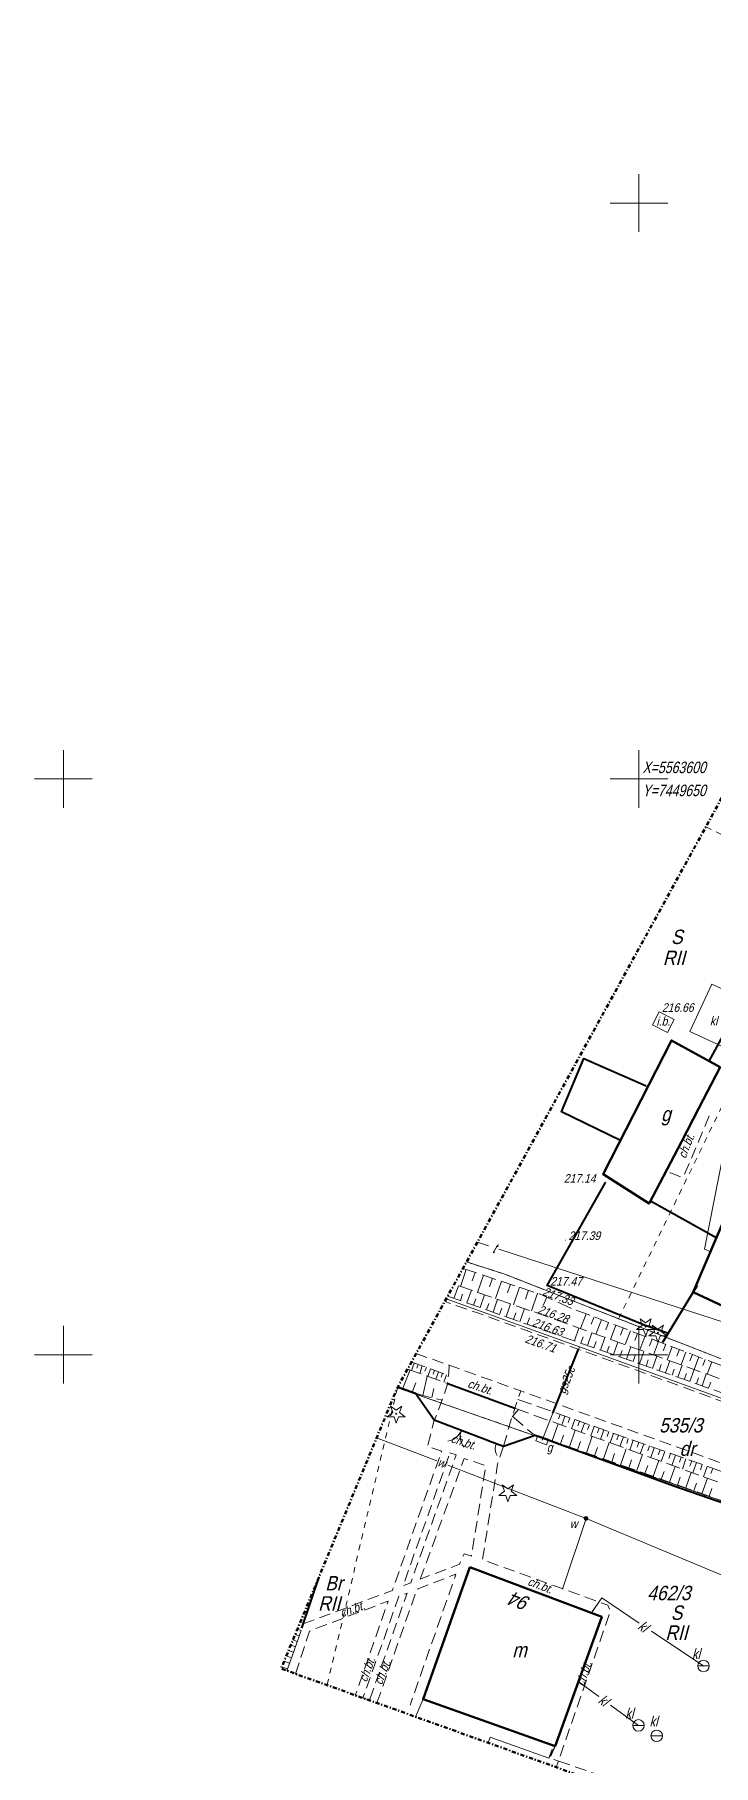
# Model space of a CAD drawing. Extents: x 7449598 to 7450455, y 5563374 to 5564952.
# Drawn here: x 7449597.5 to 7449656.5, y 5563514.3 to 5563664.6 of the extents above; entities that cross this region are included whole.
import ezdxf
from ezdxf.enums import TextEntityAlignment as Align

# ---------------------------------------------------------------- set-up
doc = ezdxf.new("R2010")
doc.units = 0
doc.header["$MEASUREMENT"] = 0
for name, pattern in [('218-500', [1, 0.5, -0.5]), ('420-500', [1.5, 1, -0.5]), ('823-500', [1.75, 1.25, -0.5]), ('DGN Style 4', [0.686427, 0.343214, -0.171607, 0, -0.171607])]:
    doc.linetypes.add(name, pattern=pattern)
for name, color, linetype, lineweight in [('EBTPO_352', 7, 'Continuous', 0), ('EBUPP_316', 7, 'Continuous', 0), ('EDZPD_219', 7, 'Continuous', 0), ('GUPWZA', 7, 'Continuous', 0), ('Level 1', 252, 'Continuous', 0), ('Level 23', 252, 'Continuous', 0), ('Level 37', 252, 'Continuous', 0), ('Level 55', 7, 'Continuous', 0), ('Level 62', 7, 'Continuous', 0), ('SDRPK_420', 7, 'Continuous', 0), ('SDRPT_414', 7, 'Continuous', 0), ('SZOPO_902', 7, 'Continuous', 0), ('SZZTZ_925', 7, 'Continuous', 0), ('UKKPO_582', 7, 'Continuous', 0), ('UTTPO_586', 7, 'Continuous', 0), ('UWWPO_581', 7, 'Continuous', 0), ('Warstwa 1', 7, 'Continuous', 0), ('Warstwa 24', 7, 'Continuous', 0), ('Warstwa 25', 7, 'Continuous', 0), ('Warstwa 26', 7, 'Continuous', 0), ('Warstwa 28', 7, 'Continuous', 0), ('Warstwa 29', 7, 'Continuous', 0), ('Warstwa 3', 7, 'Continuous', 0), ('Warstwa 39', 7, 'Continuous', 0), ('Warstwa 4', 7, 'Continuous', 0), ('Warstwa 45', 7, 'Continuous', 0), ('Warstwa 60', 7, 'Continuous', 0), ('Warstwa 8', 7, 'Continuous', 0), ('WUKPS_823', 7, 'Continuous', 0), ('WUKPS_824', 7, 'Continuous', 0)]:
    doc.layers.add(name, color=color, linetype=linetype, lineweight=lineweight)
doc.styles.add('Style-WORKING_1250 I 0.26180', font='WORKING_1250.shx', dxfattribs={"oblique": 14.999978})

# ---------------------------------------------------------------- blocks, each defined once
blk = doc.blocks.new('US20_1')
at = {"layer": 'Warstwa 1', "color": 7, "linetype": 'Continuous', "lineweight": 13}
for p, q in [((-0.5, -0.25), (-0.5, 0.25)), ((-0.5, 0.25), (0.5, 0.25)), ((0.5, -0.25), (0.5, 0.25)), ((-0.5, -0.25), (0.5, -0.25))]:
    blk.add_line(p, q, dxfattribs=at)
blk = doc.blocks.new('921_7')
at = {"layer": 'Warstwa 39', "linetype": 'Continuous', "lineweight": 13}
blk.add_hatch(color=0, dxfattribs=at).paths.add_polyline_path([(-4, 0, 1), (5, 0, 1)])
at = {"layer": 'Warstwa 39', "color": 0, "linetype": 'Continuous', "lineweight": 13}
for p, q in [((-30, 10), (-79, -26)), ((-49, 67), (-30, 10)), ((0, 32), (-49, 67)), ((49, 67), (0, 32)), ((30, 10), (49, 67)), ((79, -26), (30, 10)), ((-79, -26), (-19, -26)), ((-19, -26), (0, -83)), ((0, -83), (19, -26)), ((19, -26), (79, -26))]:
    blk.add_line(p, q, dxfattribs=at)
blk.add_circle((0, 0), 4.5, dxfattribs=at)
blk = doc.blocks.new('140_16')
at = {"layer": 'Warstwa 45', "linetype": 'Continuous', "lineweight": 13}
blk.add_hatch(color=0, dxfattribs=at).paths.add_polyline_path([(5, 0, 1), (-4, 0, 1)], flags=16)
blk = doc.blocks.new('685_4')
at = {"layer": 'Level 55', "color": 0, "linetype": 'Continuous', "lineweight": 13, "ltscale": 0.1}
blk.add_line((-50, 0), (50, 0), dxfattribs=at)
blk.add_circle((0, 0), 50, dxfattribs=at)
blk = doc.blocks.new('905_57')
at = {"layer": 'Level 23', "color": 0, "linetype": 'Continuous', "lineweight": 13}
for centre, start, end in [((-150, 0.00017), 359.999934, 59.999934), ((150, -0.00017), 119.999934, 179.999934)]:
    blk.add_arc(centre, 150, start, end, dxfattribs=at)
blk = doc.blocks.new('905L_17')
at = {"layer": 'Level 23', "color": 0, "linetype": 'Continuous', "lineweight": 13}
blk.add_arc((-104.99816, 0.00888), 104.99993, 359.999933, 59.999933, dxfattribs=at)
blk = doc.blocks.new('KOLO')
blk.add_hatch(color=0).paths.add_polyline_path([(0, -5), (-1.2941, -4.82963), (-2.5, -4.33013), (-3.53553, -3.53553), (-4.33013, -2.5), (-4.82963, -1.2941), (-5, 0), (-4.82963, 1.2941), (-4.33013, 2.5), (-3.53553, 3.53553), (-2.5, 4.33013), (-1.2941, 4.82963), (0, 5), (1.2941, 4.82963), (2.5, 4.33013), (3.53553, 3.53553), (4.33013, 2.5), (4.82963, 1.2941), (5, 0), (4.82963, -1.2941), (4.33013, -2.5), (3.53553, -3.53553), (2.5, -4.33013), (1.2941, -4.82963)], flags=16)
blk = doc.blocks.new('925_2')
at = {"layer": 'SZZTZ_925', "color": 96, "linetype": 'Continuous', "lineweight": 13}
for p, q in [((-0.3, 0.1), (-0.79, -0.26)), ((-0.49, 0.67), (-0.3, 0.1)), ((0, 0.32), (-0.49, 0.67)), ((0.49, 0.67), (0, 0.32)), ((0.3, 0.1), (0.49, 0.67)), ((0.79, -0.26), (0.3, 0.1)), ((-0.79, -0.26), (-0.19, -0.26)), ((-0.19, -0.26), (0, -0.83)), ((0, -0.83), (0.19, -0.26)), ((0.19, -0.26), (0.79, -0.26))]:
    blk.add_line(p, q, dxfattribs=at)

msp = doc.modelspace()

# ---------------------------------------------------------------- linework, layer by layer
at = {"layer": 'EBTPO_352', "color": 7, "linetype": 'Continuous', "lineweight": 13, "ltscale": 0.1}
msp.add_line((7449620.13, 5563525.72), (7449620.49, 5563525.59), dxfattribs=at)
at = {"layer": 'EBUPP_316', "color": 7, "linetype": 'Continuous', "lineweight": 13, "ltscale": 0.1, "flags": 128}
msp.add_lwpolyline([(7449651.16, 5563578.64), (7449651.74, 5563579.77), (7449653.05, 5563579.1), (7449652.47, 5563577.97)], close=True, dxfattribs=at)
at = {"layer": 'EDZPD_219', "color": 96, "linetype": 'Continuous', "lineweight": 13}
for p, q in [((7449638.25, 5563557.03), (7449635.02, 5563558.06)), ((7449668.81, 5563545.08), (7449638.25, 5563557.03)), ((7449629.01, 5563547.14), (7449666.15, 5563534.19))]:
    msp.add_line(p, q, dxfattribs=at)
at = {"layer": 'Level 1', "color": 7, "linetype": 'Continuous', "lineweight": 13, "ltscale": 0.1}
for p, q in [((7449619.89, 5563523.91), (7449620.65, 5563526.06)), ((7449620.65, 5563526.06), (7449620.32, 5563526.18)), ((7449630.59, 5563518.57), (7449631.25, 5563520.09)), ((7449636.89, 5563516.31), (7449637.07, 5563516.8)), ((7449636.89, 5563516.31), (7449637.07, 5563516.8)), ((7449637.07, 5563516.8), (7449642.18, 5563514.97)), ((7449637.07, 5563516.8), (7449642.18, 5563514.97)), ((7449642.18, 5563514.97), (7449642.71, 5563516.03)), ((7449642.18, 5563514.97), (7449642.47, 5563515.77))]:
    msp.add_line(p, q, dxfattribs=at)
at = {"layer": 'Level 37', "color": 7, "linetype": 'Continuous', "lineweight": 13, "ltscale": 0.1}
for p, q in [((7449620.32, 5563526.18), (7449620.65, 5563526.06)), ((7449619.98, 5563524.17), (7449619.55, 5563524.32)), ((7449620.15, 5563524.64), (7449619.75, 5563524.79)), ((7449620.32, 5563525.12), (7449619.94, 5563525.25)), ((7449619.48, 5563522.74), (7449618.98, 5563522.92)), ((7449619.65, 5563523.22), (7449619.17, 5563523.39)), ((7449619.81, 5563523.69), (7449619.36, 5563523.85))]:
    msp.add_line(p, q, dxfattribs=at)
at = {"layer": 'Level 62', "color": 7, "linetype": 'Continuous', "lineweight": 13, "ltscale": 0.01, "flags": 128}
msp.add_lwpolyline([(7449619.41, 5563522.57), (7449619.89, 5563523.91)], dxfattribs=at)
at = {"layer": 'SDRPK_420', "color": 7, "linetype": '420-500', "lineweight": 13}
for p in [(7449656.11, 5563570.74), (7449652.69, 5563565.83)]:
    msp.add_line(p, (7449653.83, 5563565.35), dxfattribs=at)
at = {"layer": 'SDRPK_420', "color": 7, "linetype": '420-500', "lineweight": 13, "flags": 128}
for points in [[(7449667.47, 5563542.19), (7449650.74, 5563548.32), (7449635.98, 5563553.63), (7449633.13, 5563554.63)], [(7449630.64, 5563550.11), (7449633.51, 5563549.09), (7449639.75, 5563546.86), (7449654.1, 5563541.71), (7449667.07, 5563537.01), (7449670.93, 5563535.64), (7449684.04, 5563531.03), (7449693.12, 5563527.81), (7449700.19, 5563525.28), (7449704.73, 5563523.67)], [(7449633.51, 5563549.09), (7449633.48, 5563548.43), (7449633.33, 5563547.35), (7449633.1, 5563546.57), (7449632.23, 5563544.32)], [(7449638.23, 5563542.07), (7449638.97, 5563544.62), (7449639.2, 5563545.26), (7449639.44, 5563546.04), (7449639.75, 5563546.86)], [(7449620.84, 5563526.63), (7449628.58, 5563529.54), (7449632.86, 5563541.64), (7449631.64, 5563542.06), (7449632.22, 5563544.34)], [(7449638.23, 5563542.07), (7449637.72, 5563540.54), (7449636.41, 5563532.21), (7449647.3, 5563528.26), (7449647.5, 5563527.71), (7449643, 5563514.73), (7449647.34, 5563513.22), (7449647.14, 5563512.64)], [(7449627.24, 5563519.77), (7449630.71, 5563529.64), (7449634.1, 5563530.95), (7449630.11, 5563519.57)], [(7449620.16, 5563522.3), (7449621.39, 5563526.01), (7449628.22, 5563528.62), (7449625.36, 5563520.44)], [(7449642.81, 5563514.19), (7449643, 5563514.73), (7449642.29, 5563514.98), (7449642.71, 5563516.03)]]:
    msp.add_lwpolyline(points, dxfattribs=at)
for points in [[(7449633.58, 5563541.48), (7449634.13, 5563541.32), (7449630.17, 5563530.21), (7449629.51, 5563529.95)], [(7449631, 5563530.51), (7449634.82, 5563541), (7449636.69, 5563540.37), (7449635.45, 5563532.52), (7449634.81, 5563532.71), (7449634.4, 5563531.82)], [(7449626.59, 5563520), (7449626.02, 5563520.21), (7449629.15, 5563529.04), (7449629.86, 5563529.31)]]:
    msp.add_lwpolyline(points, close=True, dxfattribs=at)
at = {"layer": 'SDRPT_414', "color": 7, "linetype": 'Continuous', "lineweight": 40}
msp.add_line((7449633.39, 5563547.5), (7449639.22, 5563545.36), dxfattribs=at)
at = {"layer": 'SZOPO_902', "color": 7, "linetype": 'Continuous', "lineweight": 40}
for p, q in [((7449656.1, 5563575.48), (7449658.55, 5563580)), ((7449650.99, 5563563.36), (7449656.77, 5563560.16)), ((7449655.04, 5563556.01), (7449652.05, 5563551.08)), ((7449632.22, 5563544.34), (7449636.92, 5563542.56)), ((7449636.9, 5563542.57), (7449638.23, 5563542.07))]:
    msp.add_line(p, q, dxfattribs=at)
at = {"layer": 'SZOPO_902', "color": 7, "linetype": 'Continuous', "lineweight": 40, "flags": 128}
for points in [[(7449648.38, 5563568.61), (7449643.27, 5563571.09), (7449645.2, 5563575.73), (7449650.63, 5563573.35)], [(7449652.48, 5563551.87), (7449650.54, 5563552.53), (7449642.03, 5563556.01), (7449647.1, 5563564.95)], [(7449629.05, 5563547.21), (7449630.58, 5563546.66), (7449632.22, 5563544.34)], [(7449638.23, 5563542.07), (7449640.97, 5563543.02), (7449653.02, 5563538.63), (7449665.91, 5563534.15), (7449661.84, 5563522.74), (7449656.99, 5563509.12)], [(7449620.72, 5563526.25), (7449622.21, 5563530.72)]]:
    msp.add_lwpolyline(points, dxfattribs=at)
at = {"layer": 'UKKPO_582', "color": 36, "linetype": 'Continuous', "lineweight": 13}
for p, q in [((7449644.68, 5563521.65), (7449646.52, 5563520.32)), ((7449647.52, 5563519.59), (7449649.96, 5563517.82))]:
    msp.add_line(p, q, dxfattribs=at)
at = {"layer": 'UKKPO_582', "color": 36, "linetype": 'Continuous', "lineweight": 13, "flags": 128}
msp.add_lwpolyline([(7449654.42, 5563578.07), (7449656.32, 5563582.17), (7449660.69, 5563580.15), (7449658.8, 5563576.05)], close=True, dxfattribs=at)
for points in [[(7449658.22, 5563571.93), (7449655.68, 5563559.17), (7449656.23, 5563558.93)], [(7449650.03, 5563526.71), (7449646.78, 5563528.89), (7449645.87, 5563527.59)], [(7449655.56, 5563523.02), (7449651.1, 5563526)]]:
    msp.add_lwpolyline(points, dxfattribs=at)
at = {"layer": 'UTTPO_586', "color": 30, "linetype": 'Continuous', "lineweight": 13, "flags": 128}
for points in [[(7449636.92, 5563559.46), (7449635.96, 5563559.77)], [(7449688.84, 5563541.44), (7449683.27, 5563543.63), (7449673.08, 5563547.62), (7449668.23, 5563549.24), (7449661.53, 5563551.48), (7449653.33, 5563554.14), (7449637.82, 5563559.17)]]:
    msp.add_lwpolyline(points, dxfattribs=at)
at = {"layer": 'UWWPO_581', "color": 5, "linetype": 'Continuous', "lineweight": 13}
msp.add_line((7449645.4, 5563535.79), (7449643.35, 5563529.65), dxfattribs=at)
at = {"layer": 'UWWPO_581', "color": 5, "linetype": 'Continuous', "lineweight": 13, "flags": 128}
for points in [[(7449627.21, 5563542.8), (7449632.45, 5563540.78)], [(7449633.4, 5563540.42), (7449645.4, 5563535.79), (7449643.35, 5563529.65)], [(7449645.4, 5563535.79), (7449659.07, 5563530.09), (7449678.29, 5563522.06)]]:
    msp.add_lwpolyline(points, dxfattribs=at)
at = {"layer": 'Warstwa 1', "color": 7, "linetype": 'Continuous', "lineweight": 13, "ltscale": 0.1}
for p, q in [((7449634.49, 5563555.93), (7449634.99, 5563557.41)), ((7449635.77, 5563557.15), (7449635.52, 5563556.41)), ((7449634.31, 5563555.99), (7449633.92, 5563554.9)), ((7449635.45, 5563555.6), (7449635.06, 5563554.5)), ((7449635.98, 5563555.42), (7449636.48, 5563556.91)), ((7449637.27, 5563556.65), (7449637.01, 5563555.9)), ((7449637.54, 5563554.88), (7449638.05, 5563556.39)), ((7449638.83, 5563556.12), (7449638.57, 5563555.37)), ((7449639.1, 5563554.34), (7449639.61, 5563555.86)), ((7449640.39, 5563555.6), (7449640.14, 5563554.84)), ((7449634.49, 5563554.7), (7449634.68, 5563555.25)), ((7449635.62, 5563554.3), (7449635.82, 5563554.85)), ((7449636.58, 5563555.21), (7449636.19, 5563554.1)), ((7449636.75, 5563553.9), (7449636.95, 5563554.46)), ((7449637.71, 5563554.82), (7449637.32, 5563553.7)), ((7449637.88, 5563553.5), (7449638.08, 5563554.06)), ((7449638.85, 5563554.43), (7449638.45, 5563553.3)), ((7449640.66, 5563553.81), (7449641.17, 5563555.34)), ((7449641.99, 5563554.99), (7449641.67, 5563554.27)), ((7449639.09, 5563553.07), (7449639.29, 5563553.64)), ((7449640.05, 5563554.02), (7449639.65, 5563552.87)), ((7449640.29, 5563552.65), (7449640.49, 5563553.22)), ((7449644.92, 5563552.27), (7449645.41, 5563553.55)), ((7449646.11, 5563553.29), (7449645.86, 5563552.65)), ((7449646.26, 5563551.79), (7449646.73, 5563553.04)), ((7449647.36, 5563552.8), (7449647.13, 5563552.18)), ((7449647.52, 5563551.33), (7449647.99, 5563552.56)), ((7449644.78, 5563552.32), (7449644.39, 5563551.21)), ((7449644.95, 5563551.01), (7449645.15, 5563551.56)), ((7449645.91, 5563551.91), (7449645.52, 5563550.81)), ((7449646.08, 5563550.61), (7449646.28, 5563551.16)), ((7449647.04, 5563551.51), (7449646.65, 5563550.41)), ((7449648.17, 5563551.1), (7449647.78, 5563550.01)), ((7449648.62, 5563552.32), (7449648.39, 5563551.71)), ((7449648.79, 5563550.88), (7449649.25, 5563552.08)), ((7449649.88, 5563551.84), (7449649.65, 5563551.25)), ((7449650.06, 5563550.42), (7449650.51, 5563551.6)), ((7449651.14, 5563551.36), (7449650.92, 5563550.78)), ((7449651.26, 5563549.99), (7449651.7, 5563551.15)), ((7449647.22, 5563550.21), (7449647.41, 5563550.76)), ((7449648.35, 5563549.81), (7449648.54, 5563550.36)), ((7449649.29, 5563550.7), (7449648.91, 5563549.61)), ((7449649.48, 5563549.41), (7449649.67, 5563549.95)), ((7449650.42, 5563550.29), (7449650.04, 5563549.22)), ((7449650.61, 5563549.02), (7449650.8, 5563549.55)), ((7449651.55, 5563549.88), (7449651.18, 5563548.82)), ((7449652.33, 5563550.91), (7449652.11, 5563550.34)), ((7449652.46, 5563549.56), (7449652.89, 5563550.7)), ((7449653.52, 5563550.46), (7449653.3, 5563549.89)), ((7449653.65, 5563549.13), (7449654.08, 5563550.24)), ((7449654.64, 5563550.03), (7449654.43, 5563549.48)), ((7449654.78, 5563548.72), (7449655.2, 5563549.81)), ((7449655.76, 5563549.6), (7449655.55, 5563549.06)), ((7449630.13, 5563548.68), (7449629.48, 5563547.09)), ((7449630.24, 5563548.63), (7449630.48, 5563549.28)), ((7449630.83, 5563549.15), (7449630.71, 5563548.83)), ((7449630.95, 5563548.38), (7449631.18, 5563549.03)), ((7449631.59, 5563548.15), (7449631.21, 5563546.46)), ((7449631.53, 5563548.9), (7449631.41, 5563548.58)), ((7449631.65, 5563548.12), (7449631.88, 5563548.77)), ((7449632.24, 5563548.65), (7449632.12, 5563548.32)), ((7449632.35, 5563547.87), (7449632.59, 5563548.52)), ((7449632.94, 5563548.39), (7449632.82, 5563548.07)), ((7449633.06, 5563547.61), (7449633.29, 5563548.27)), ((7449651.74, 5563548.62), (7449651.93, 5563549.15)), ((7449652.68, 5563549.48), (7449652.31, 5563548.42)), ((7449652.87, 5563548.22), (7449653.06, 5563548.75)), ((7449653.74, 5563549.1), (7449653.37, 5563548.05)), ((7449653.93, 5563547.85), (7449654.12, 5563548.37)), ((7449654.8, 5563548.72), (7449654.43, 5563547.67)), ((7449655.85, 5563548.34), (7449655.49, 5563547.3)), ((7449655.91, 5563548.32), (7449656.32, 5563549.39)), ((7449630.3, 5563546.75), (7449630.63, 5563547.57)), ((7449632.01, 5563546.28), (7449632.19, 5563547.07)), ((7449654.99, 5563547.47), (7449655.18, 5563548)), ((7449656.05, 5563547.1), (7449656.24, 5563547.62)), ((7449639.54, 5563545.25), (7449639.01, 5563544.64)), ((7449642.98, 5563543.99), (7449642.47, 5563542.53)), ((7449643.15, 5563544.82), (7449643.01, 5563544.43)), ((7449643.29, 5563543.88), (7449643.57, 5563544.67)), ((7449643.99, 5563544.52), (7449643.85, 5563544.12)), ((7449644.13, 5563543.57), (7449644.42, 5563544.37)), ((7449644.84, 5563544.22), (7449644.7, 5563543.82)), ((7449644.98, 5563543.27), (7449645.26, 5563544.07)), ((7449645.69, 5563543.92), (7449645.54, 5563543.52)), ((7449645.82, 5563542.96), (7449646.11, 5563543.77)), ((7449646.53, 5563543.63), (7449646.39, 5563543.22)), ((7449643.17, 5563542.28), (7449643.43, 5563543.01)), ((7449644.46, 5563543.46), (7449643.95, 5563542.01)), ((7449644.66, 5563541.76), (7449644.91, 5563542.48)), ((7449645.94, 5563542.92), (7449645.43, 5563541.48)), ((7449646.67, 5563542.65), (7449646.96, 5563543.48)), ((7449647.42, 5563542.38), (7449646.92, 5563540.96)), ((7449647.38, 5563543.33), (7449647.23, 5563542.91)), ((7449647.51, 5563542.35), (7449647.8, 5563543.18)), ((7449648.23, 5563543.03), (7449648.08, 5563542.61)), ((7449648.35, 5563542.04), (7449648.65, 5563542.88)), ((7449649.07, 5563542.73), (7449648.93, 5563542.31)), ((7449649.2, 5563541.73), (7449649.5, 5563542.58)), ((7449649.99, 5563542.4), (7449649.84, 5563541.98)), ((7449650.11, 5563541.4), (7449650.41, 5563542.26)), ((7449650.91, 5563542.08), (7449650.76, 5563541.65)), ((7449646.14, 5563541.23), (7449646.39, 5563541.95)), ((7449647.63, 5563540.71), (7449647.87, 5563541.42)), ((7449648.9, 5563541.84), (7449648.4, 5563540.43)), ((7449649.11, 5563540.18), (7449649.36, 5563540.89)), ((7449650.31, 5563541.33), (7449649.82, 5563539.94)), ((7449651.03, 5563541.07), (7449651.33, 5563541.93)), ((7449651.72, 5563540.82), (7449651.23, 5563539.44)), ((7449651.83, 5563541.76), (7449651.67, 5563541.32)), ((7449651.94, 5563540.74), (7449652.25, 5563541.61)), ((7449652.74, 5563541.43), (7449652.59, 5563541)), ((7449652.86, 5563540.4), (7449653.17, 5563541.28)), ((7449653.66, 5563541.11), (7449653.51, 5563540.67)), ((7449653.77, 5563540.07), (7449654.08, 5563540.96)), ((7449654.58, 5563540.79), (7449654.42, 5563540.34)), ((7449654.69, 5563539.74), (7449655, 5563540.64)), ((7449650.52, 5563539.69), (7449650.77, 5563540.38)), ((7449651.94, 5563539.19), (7449652.18, 5563539.87)), ((7449653.13, 5563540.31), (7449652.64, 5563538.94)), ((7449653.35, 5563538.69), (7449653.59, 5563539.37)), ((7449654.53, 5563539.79), (7449654.06, 5563538.44)), ((7449655.5, 5563540.46), (7449655.34, 5563540.01)), ((7449655.94, 5563539.28), (7449655.47, 5563537.94)), ((7449655.6, 5563539.41), (7449655.92, 5563540.31)), ((7449656.41, 5563540.14), (7449656.25, 5563539.68)), ((7449654.76, 5563538.19), (7449655, 5563538.86)), ((7449656.11, 5563537.72), (7449656.34, 5563538.38))]:
    msp.add_line(p, q, dxfattribs=at)
at = {"layer": 'Warstwa 1', "color": 52, "linetype": 'Continuous', "lineweight": 40}
msp.add_line((7449642.52, 5563544.92), (7449644.75, 5563550.49), dxfattribs=at)
at = {"layer": 'Warstwa 1', "color": 52, "linetype": 'Continuous', "lineweight": 13, "flags": 128}
for points in [[(7449660.9, 5563544.88), (7449644.83, 5563550.68), (7449633.26, 5563554.86)], [(7449644.83, 5563550.68), (7449642.52, 5563544.92), (7449641.59, 5563542.6)]]:
    msp.add_lwpolyline(points, dxfattribs=at)
at = {"layer": 'Warstwa 29', "color": 96, "linetype": '218-500', "lineweight": 13}
for p, q in [((7449655.81, 5563595.84), (7449666.47, 5563590.59)), ((7449648.23, 5563553.13), (7449666.47, 5563590.59)), ((7449635.02, 5563558.06), (7449638.25, 5563557.03)), ((7449638.25, 5563557.03), (7449635.02, 5563558.06)), ((7449638.25, 5563557.03), (7449648.23, 5563553.13)), ((7449648.23, 5563553.13), (7449638.25, 5563557.03)), ((7449648.23, 5563553.13), (7449668.81, 5563545.08)), ((7449668.81, 5563545.08), (7449648.23, 5563553.13)), ((7449629.01, 5563547.14), (7449622.91, 5563521.32)), ((7449639.68, 5563543.42), (7449629.01, 5563547.14)), ((7449629.01, 5563547.14), (7449639.68, 5563543.42)), ((7449666.15, 5563534.19), (7449639.68, 5563543.42)), ((7449639.68, 5563543.42), (7449666.15, 5563534.19))]:
    msp.add_line(p, q, dxfattribs=at)
at = {"layer": 'Warstwa 3', "color": 7, "linetype": 'Continuous', "lineweight": 53, "flags": 128}
for points in [[(7449655.19, 5563571.41), (7449653.68, 5563568.5), (7449650.87, 5563563.13), (7449646.88, 5563565.68), (7449652.82, 5563577.29), (7449657.04, 5563574.96)], [(7449662.09, 5563563.89), (7449665.06, 5563562.55), (7449668.95, 5563560.81), (7449664.37, 5563550.93), (7449654.72, 5563555.44), (7449658.93, 5563565.32)], [(7449635.31, 5563531.55), (7449646.76, 5563527.26), (7449642.71, 5563516.03), (7449631.25, 5563520.09)]]:
    msp.add_lwpolyline(points, close=True, dxfattribs=at)
at = {"layer": 'Warstwa 60', "color": 7, "linetype": 'Continuous', "lineweight": 13}
for p, q in [((7449650, 5563647.5), (7449650, 5563652.5)), ((7449647.5, 5563650), (7449652.5, 5563650)), ((7449600, 5563597.5), (7449600, 5563602.5)), ((7449650, 5563597.5), (7449650, 5563602.5)), ((7449597.5, 5563600), (7449602.5, 5563600)), ((7449600, 5563600), (7449602.5, 5563600)), ((7449647.5, 5563600), (7449652.5, 5563600)), ((7449600, 5563547.5), (7449600, 5563552.5)), ((7449650, 5563547.5), (7449650, 5563552.5)), ((7449597.5, 5563550), (7449602.5, 5563550)), ((7449600, 5563550), (7449602.5, 5563550)), ((7449647.5, 5563550), (7449652.5, 5563550))]:
    msp.add_line(p, q, dxfattribs=at)
at = {"layer": 'Warstwa 8', "color": 7, "linetype": 'DGN Style 4', "lineweight": 53, "flags": 128}
msp.add_lwpolyline([(7450242.25, 5564757.19), (7450281.76, 5564736.22), (7450381.95, 5564923.76), (7450454.95, 5564884.92), (7450405.4, 5564791.85), (7450392.83, 5564798.55), (7450342.94, 5564703.75), (7450227.05, 5564484.37), (7450154.83, 5564348.79), (7449690.29, 5563497.19), (7449618.91, 5563522.75), (7449629.01, 5563547.14), (7449943.26, 5564118.2), (7449916.28, 5564132.94), (7449953.15, 5564197.69), (7449979.3, 5564183.67), (7450084.83, 5564375.48), (7450052.49, 5564392.85)], close=True, dxfattribs=at)
at = {"layer": 'WUKPS_823', "color": 7, "linetype": '823-500', "lineweight": 13}
for p, q in [((7449630.24, 5563549.37), (7449633.5, 5563548.19)), ((7449639.48, 5563546.12), (7449667.07, 5563536.38))]:
    msp.add_line(p, q, dxfattribs=at)
at = {"layer": 'WUKPS_823', "color": 7, "linetype": '823-500', "lineweight": 13, "flags": 128}
for points in [[(7449634.71, 5563557.5), (7449641.32, 5563555.29), (7449644.15, 5563554.03), (7449664.08, 5563546.42), (7449668.62, 5563545.12), (7449675.92, 5563558.59)], [(7449633.38, 5563555.09), (7449640.43, 5563552.6), (7449668.99, 5563542.55), (7449670.73, 5563543.54), (7449678.09, 5563557.35)], [(7449677, 5563557.93), (7449669.62, 5563543.39), (7449640.89, 5563553.72), (7449633.95, 5563556.12)], [(7449629.07, 5563547.24), (7449631.21, 5563546.46), (7449632.91, 5563546.07)], [(7449666.14, 5563534.18), (7449640.77, 5563543.13), (7449638.96, 5563544.69)]]:
    msp.add_lwpolyline(points, dxfattribs=at)
at = {"layer": 'WUKPS_824', "color": 7, "linetype": '823-500', "lineweight": 13}
for p, q in [((7449629.9, 5563548.76), (7449633.39, 5563547.5)), ((7449639.22, 5563545.36), (7449666.7, 5563535.38))]:
    msp.add_line(p, q, dxfattribs=at)

# ---------------------------------------------------------------- block references
at = {"layer": 'GUPWZA', "color": 7, "lineweight": 0, "ltscale": 0.1, "xscale": 0.04000000000000001, "yscale": 0.04000000000000001, "zscale": 0.04000000000000001, "rotation": 90}
msp.add_blockref('KOLO', (7449645.4, 5563535.79), dxfattribs=at)
at = {"layer": 'Level 23', "color": 7, "linetype": 'Continuous', "lineweight": 13, "ltscale": 0.1, "xscale": 0.01, "yscale": 0.01, "zscale": 0.01}
for name, p, rotation in [('905_57', (7449634.57, 5563543.45), 159.257216), ('905L_17', (7449637.61, 5563542.3), 154.641349)]:
    msp.add_blockref(name, p, dxfattribs=dict(at, rotation=rotation))
at = {"layer": 'Level 55', "color": 7, "linetype": 'Continuous', "lineweight": 13, "ltscale": 0.01, "xscale": 0.01, "yscale": 0.01, "zscale": 0.01}
for p in [(7449655.6, 5563522.98), (7449649.96, 5563517.82), (7449651.54, 5563516.91)]:
    msp.add_blockref('685_4', p, dxfattribs=at)
at = {"layer": 'SZZTZ_925', "color": 96, "linetype": 'Continuous', "lineweight": 13}
msp.add_blockref('925_2', (7449638.61, 5563538.05), dxfattribs=at)
at = {"layer": 'Warstwa 1', "color": 7, "linetype": 'Continuous', "lineweight": 13, "xscale": 0.9999991760140519, "yscale": 0.9999991760140519, "zscale": 0.9999991760140519, "rotation": 340.1770947270389}
msp.add_blockref('US20_1', (7449641.59, 5563542.6), dxfattribs=at)
at = {"layer": 'Warstwa 39', "color": 96, "linetype": 'Continuous', "lineweight": 13, "ltscale": 0.1, "xscale": 0.01, "yscale": 0.01, "zscale": 0.01, "rotation": 0.06643400000000002}
for p in [(7449650.58, 5563552.45), (7449651.64, 5563551.91), (7449628.91, 5563544.88)]:
    msp.add_blockref('921_7', p, dxfattribs=at)
at = {"layer": 'Warstwa 45', "color": 7, "linetype": 'Continuous', "lineweight": 13, "ltscale": 0.1, "xscale": 0.01, "yscale": 0.01, "zscale": 0.01, "rotation": 0.06643400000000002}
for p in [(7449651.74, 5563579.77), (7449647.12, 5563565), (7449643.62, 5563559.96), (7449642.04, 5563556), (7449641.32, 5563555.29), (7449644.15, 5563554.03), (7449640.43, 5563552.6), (7449640.89, 5563553.72), (7449640.31, 5563552.08)]:
    msp.add_blockref('140_16', p, dxfattribs=at)

# ---------------------------------------------------------------- texts
at = {"layer": 'Level 55', "color": 7, "linetype": 'Continuous', "lineweight": 13, "style": 'Style-WORKING_1250 I 0.26180', "oblique": 15, "width": 0.8}
for p in [(7449654.61, 5563523.59), (7449648.82, 5563518.41), (7449650.92, 5563517.73)]:
    msp.add_text('kl', height=0.9, dxfattribs=at).set_placement(p)
at = {"layer": 'UKKPO_582', "color": 36, "linetype": 'Continuous', "lineweight": 13, "style": 'Style-WORKING_1250 I 0.26180', "oblique": 15}
for height, rotation, width, p in [(0.75, 0.0663, 0.900007, (7449656.16, 5563578.61)), (0.9, 324.0096, 0.8, (7449649.82, 5563526.25)), (0.9, 324.0096, 0.8, (7449646.38, 5563519.83))]:
    msp.add_text('kl', height=height, rotation=rotation, dxfattribs=dict(at, width=width)).set_placement(p)
at = {"layer": 'UTTPO_586', "color": 30, "linetype": 'Continuous', "lineweight": 13, "style": 'Style-WORKING_1250 I 0.26180', "oblique": 15, "width": 0.8}
msp.add_text('t', height=0.9, rotation=342.2032, dxfattribs=at).set_placement((7449637.47, 5563559.28), align=Align.MIDDLE_CENTER)
at = {"layer": 'UWWPO_581', "color": 5, "linetype": 'Continuous', "lineweight": 13, "style": 'Style-WORKING_1250 I 0.26180', "oblique": 15, "width": 0.900007}
msp.add_text('w', height=0.75, rotation=338.9226, dxfattribs=at).set_placement((7449632.57, 5563540.74), align=Align.MIDDLE_LEFT)
at = {"layer": 'UWWPO_581', "color": 7, "linetype": 'Continuous', "lineweight": 13, "style": 'Style-WORKING_1250 I 0.26180', "oblique": 15, "width": 0.900007}
msp.add_text('w', height=0.75, rotation=0.0663, dxfattribs=at).set_placement((7449643.99, 5563535.33), align=Align.MIDDLE_LEFT)
at = {"layer": 'Warstwa 1', "color": 7, "linetype": 'Continuous', "lineweight": 0, "style": 'Style-WORKING_1250 I 0.26180', "oblique": 15, "width": 0.900007}
for rotation, p in [(68.4913, (7449654.04, 5563566.97)), (341.8414, (7449635.04, 5563547.19)), (341.8414, (7449633.59, 5563542.42)), (339.1258, (7449640.26, 5563530.03)), (19.419, (7449624.18, 5563527.19)), (69.1258, (7449626.33, 5563521.52)), (69.1258, (7449627.66, 5563521.27)), (71.5715, (7449645.21, 5563521.16))]:
    msp.add_text('ch.bt.', height=0.75, rotation=rotation, dxfattribs=at).set_placement(p)
msp.add_text('gs25c', height=0.75, rotation=68.147, dxfattribs=at).set_placement((7449643.23, 5563546.68), align=Align.MIDDLE_LEFT)
msp.add_text('g', height=0.75, dxfattribs=at).set_placement((7449641.99, 5563541.58))
at = {"layer": 'Warstwa 1', "color": 7, "linetype": 'Continuous', "lineweight": 30, "style": 'Style-WORKING_1250 I 0.26180', "oblique": 15, "width": 0.895998}
msp.add_text('94', height=1.25, rotation=159.5172, dxfattribs=at).set_placement((7449639.92, 5563529.16), align=Align.CENTER)
at = {"layer": 'Warstwa 24', "color": 96, "linetype": 'Continuous', "lineweight": 30, "style": 'Style-WORKING_1250 I 0.26180', "oblique": 15, "width": 0.899997}
for s, p in [('535/3', (7449651.74, 5563543.25)), ('462/3', (7449650.71, 5563528.69))]:
    msp.add_text(s, height=1.25, dxfattribs=at).set_placement(p)
at = {"layer": 'Warstwa 25', "color": 7, "linetype": 'Continuous', "lineweight": 13, "style": 'Style-WORKING_1250 I 0.26180', "oblique": 15, "width": 0.8}
msp.add_text(' X=5563600 ', height=1, dxfattribs=at).set_placement((7449650, 5563600.5))
msp.add_text(' Y=7449650 ', height=1, dxfattribs=at).set_placement((7449650, 5563599.5), align=Align.TOP_LEFT)
at = {"layer": 'Warstwa 26', "color": 96, "linetype": 'Continuous', "lineweight": 30, "style": 'Style-WORKING_1250 I 0.26180', "oblique": 15, "width": 0.899997}
for p in [(7449652.07, 5563583.84), (7449622.13, 5563527.79), (7449652.29, 5563525.25)]:
    msp.add_text('RII', height=1.25, dxfattribs=at).set_placement(p)
at = {"layer": 'Warstwa 28', "color": 96, "linetype": 'Continuous', "lineweight": 30, "style": 'Style-WORKING_1250 I 0.26180', "oblique": 15, "width": 0.899997}
for s, p in [('S', (7449652.78, 5563585.66)), ('dr', (7449653.53, 5563541.22)), ('Br', (7449622.74, 5563529.54)), ('S', (7449652.76, 5563526.98))]:
    msp.add_text(s, height=1.25, dxfattribs=at).set_placement(p)
at = {"layer": 'Warstwa 4', "color": 7, "linetype": 'Continuous', "lineweight": 30, "style": 'Style-WORKING_1250 I 0.26180', "oblique": 15, "width": 0.899997}
for s, p in [('g', (7449651.92, 5563570.28)), ('m', (7449638.99, 5563523.74))]:
    msp.add_text(s, height=1.25, dxfattribs=at).set_placement(p)
at = {"layer": 'Warstwa 45', "color": 7, "linetype": 'Continuous', "lineweight": 13, "style": 'Style-WORKING_1250 I 0.26180', "oblique": 15, "width": 0.900007}
for s, rotation, p in [(' 216.66', 0.0663, (7449651.74, 5563579.77)), (' 217.14', 0.0663, (7449643.22, 5563564.94)), (' 217.39', 0.0663, (7449643.62, 5563559.96)), (' 217.33', 339.9355, (7449641.32, 5563555.29)), (' 217.47', 0.0663, (7449642.04, 5563556)), (' 216.28', 340.4576, (7449640.89, 5563553.72)), (' 216.63', 340.4576, (7449640.43, 5563552.6)), (' 216.71', 340.4576, (7449639.8, 5563551.18))]:
    msp.add_text(s, height=0.75, rotation=rotation, dxfattribs=at).set_placement(p)
at = {"layer": 'Warstwa 60', "color": 7, "linetype": 'Continuous', "lineweight": 13, "style": 'Style-WORKING_1250 I 0.26180', "oblique": 15, "width": 0.900007}
msp.add_text('i.b.', height=0.75, rotation=0.0663, dxfattribs=at).set_placement((7449651.51, 5563578.58))

doc.saveas('drawing.dxf')
